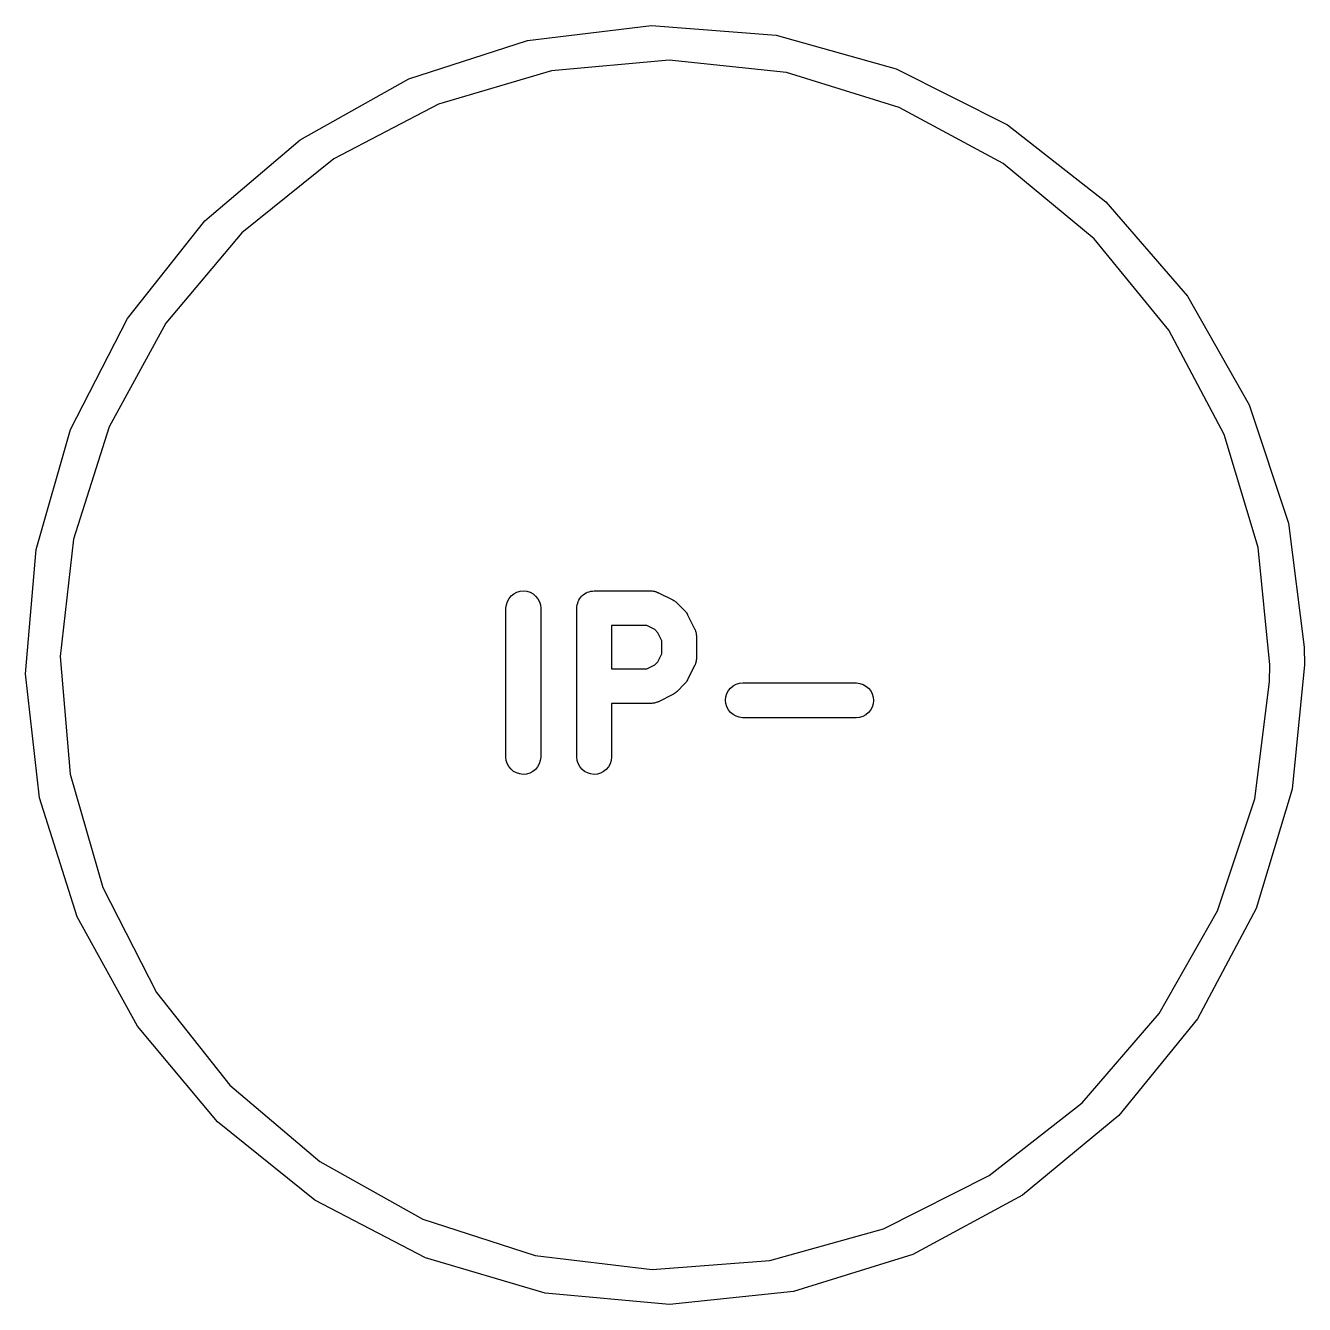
# Model space of a CAD drawing. Extents: x 1 to 169, y -122 to 5.
# Drawn here: x 1.42 to 6.58, y -6.58 to -1.42 of the extents above; entities that cross this region are included whole.
import ezdxf

# ---------------------------------------------------------------- set-up
doc = ezdxf.new("R2010")
doc.units = 0
doc.header["$MEASUREMENT"] = 0
doc.layers.add('BLACK', color=7, linetype='CONTINUOUS')

msp = doc.modelspace()

# ---------------------------------------------------------------- linework, layer by layer
at = {"layer": 'BLACK', "linetype": 'CONTINUOUS'}
for p, q in [((3.44598, -1.48019), (3.94597, -1.42057)), ((3.94597, -1.42057), (4.44801, -1.4592)), ((2.9671, -1.63578), (3.44598, -1.48019)), ((4.44801, -1.4592), (4.93299, -1.5946)), ((4.01703, -1.56006), (3.54279, -1.60322)), ((4.49063, -1.60984), (4.01703, -1.56006)), ((4.93299, -1.5946), (5.38243, -1.82163)), ((2.52756, -1.88143), (2.9671, -1.63578)), ((3.54279, -1.60322), (3.08596, -1.73767)), ((4.94554, -1.75065), (4.49063, -1.60984)), ((3.08596, -1.73767), (2.66395, -1.95829)), ((5.36443, -1.97715), (4.94554, -1.75065)), ((5.38243, -1.82163), (5.77922, -2.13164)), ((2.1441, -2.20778), (2.52756, -1.88143)), ((2.66395, -1.95829), (2.29282, -2.25669)), ((5.73135, -2.28069), (5.36443, -1.97715)), ((5.77922, -2.13164), (6.10823, -2.5128)), ((1.83134, -2.60239), (2.1441, -2.20778)), ((2.29282, -2.25669), (1.98672, -2.62148)), ((6.03233, -2.64972), (5.73135, -2.28069)), ((6.10823, -2.5128), (6.35695, -2.95062)), ((1.60118, -3.05024), (1.83134, -2.60239)), ((1.98672, -2.62148), (1.75731, -3.03878)), ((6.25589, -3.07019), (6.03233, -2.64972)), ((6.35695, -2.95062), (6.51588, -3.4284)), ((1.75731, -3.03878), (1.61332, -3.49269)), ((1.46239, -3.53426), (1.60118, -3.05024)), ((6.39353, -3.52607), (6.25589, -3.07019)), ((6.51588, -3.4284), (6.57899, -3.92796)), ((1.61332, -3.49269), (1.56024, -3.96593)), ((1.42025, -4.03602), (1.46239, -3.53426)), ((6.44, -4), (6.39353, -3.52607)), ((3.37959, -3.72141), (3.39024, -3.71285)), ((3.39024, -3.71285), (3.40235, -3.70652)), ((3.40235, -3.70652), (3.41545, -3.70267)), ((3.41545, -3.70267), (3.42906, -3.70143)), ((3.42906, -3.70143), (3.44265, -3.70286)), ((3.44265, -3.70286), (3.4557, -3.7069)), ((3.4557, -3.7069), (3.46771, -3.71339)), ((3.46771, -3.71339), (3.47824, -3.7221)), ((3.67048, -3.71726), (3.67555, -3.71312)), ((3.67555, -3.71312), (3.67576, -3.71301)), ((3.67576, -3.71301), (3.67596, -3.71285)), ((3.67596, -3.71285), (3.68185, -3.70977)), ((3.68185, -3.70977), (3.68761, -3.70671)), ((3.68761, -3.70671), (3.68784, -3.70664)), ((3.68784, -3.70664), (3.68806, -3.70652)), ((3.68806, -3.70652), (3.69439, -3.70466)), ((3.69439, -3.70466), (3.70069, -3.70276)), ((3.70069, -3.70276), (3.70093, -3.70274)), ((3.70093, -3.70274), (3.70117, -3.70267)), ((3.70117, -3.70267), (3.70769, -3.70207)), ((3.70769, -3.70207), (3.71428, -3.70143)), ((3.71428, -3.70143), (3.94286, -3.70143)), ((3.94286, -3.70143), (3.94383, -3.70144)), ((3.94383, -3.70144), (3.94588, -3.70166)), ((3.94588, -3.70166), (3.94794, -3.70161)), ((3.94794, -3.70161), (3.95266, -3.70242)), ((3.95266, -3.70242), (3.95741, -3.70296)), ((3.95741, -3.70296), (3.95937, -3.70358)), ((3.95937, -3.70358), (3.96141, -3.70393)), ((3.96141, -3.70393), (3.96588, -3.70564)), ((3.96588, -3.70564), (3.97043, -3.70709)), ((3.97043, -3.70709), (3.97224, -3.70808)), ((3.97224, -3.70808), (3.97416, -3.70882)), ((3.97416, -3.70882), (4.0313, -3.73739)), ((3.35858, -3.77045), (3.3601, -3.75687)), ((3.3601, -3.75687), (3.36423, -3.74385)), ((3.36423, -3.74385), (3.37081, -3.73188)), ((3.37081, -3.73188), (3.37959, -3.72141)), ((3.47824, -3.7221), (3.48687, -3.73269)), ((3.48687, -3.73269), (3.49329, -3.74475)), ((3.49329, -3.74475), (3.49724, -3.75783)), ((3.49724, -3.75783), (3.49857, -3.77143)), ((3.64429, -3.77045), (3.64503, -3.7639)), ((3.64503, -3.7639), (3.64572, -3.75735)), ((3.64572, -3.75735), (3.64579, -3.75712)), ((3.64579, -3.75712), (3.64581, -3.75687)), ((3.64581, -3.75687), (3.64784, -3.7505)), ((3.64784, -3.7505), (3.64975, -3.7443)), ((3.64975, -3.7443), (3.64987, -3.74409)), ((3.64987, -3.74409), (3.64995, -3.74385)), ((3.64995, -3.74385), (3.65311, -3.7381)), ((3.65311, -3.7381), (3.65625, -3.73228)), ((3.65625, -3.73228), (3.65641, -3.73209)), ((3.65641, -3.73209), (3.65653, -3.73188)), ((3.65653, -3.73188), (3.66074, -3.72686)), ((3.66074, -3.72686), (3.66496, -3.72176)), ((3.66496, -3.72176), (3.66515, -3.7216)), ((3.66515, -3.7216), (3.66531, -3.72141)), ((3.66531, -3.72141), (3.67048, -3.71726)), ((4.0313, -3.73739), (4.03217, -3.73783)), ((4.03217, -3.73783), (4.03547, -3.73997)), ((4.03547, -3.73997), (4.03894, -3.74183)), ((4.03894, -3.74183), (4.04119, -3.74368)), ((4.04119, -3.74368), (4.04364, -3.74527)), ((4.04364, -3.74527), (4.04646, -3.74801)), ((4.04646, -3.74801), (4.0495, -3.7505)), ((4.0495, -3.7505), (4.07807, -3.77907)), ((3.35857, -3.77143), (3.35858, -3.77045)), ((3.35857, -4.37143), (3.35857, -3.77143)), ((3.49857, -3.77143), (3.49857, -4.37143)), ((3.64428, -3.77143), (3.64429, -3.77095)), ((3.64428, -4.37143), (3.64428, -3.77143)), ((3.64429, -3.77092), (3.64429, -3.77045)), ((3.64429, -3.77094), (3.64429, -3.77092)), ((3.64429, -3.77095), (3.64429, -3.77094)), ((4.07807, -3.77907), (4.07875, -3.77977)), ((4.07875, -3.77977), (4.08121, -3.78284)), ((4.08121, -3.78284), (4.08391, -3.7857)), ((4.08391, -3.7857), (4.08546, -3.78817)), ((4.08546, -3.78817), (4.08728, -3.79044)), ((4.08728, -3.79044), (4.08908, -3.79393)), ((4.08908, -3.79393), (4.09118, -3.79727)), ((4.09118, -3.79727), (4.11975, -3.85441)), ((3.78428, -3.84143), (3.78428, -4.01571)), ((3.92633, -3.84143), (3.78428, -3.84143)), ((3.95853, -3.85753), (3.92633, -3.84143)), ((3.97104, -3.87004), (3.95853, -3.85753)), ((4.11975, -3.85441), (4.12018, -3.85529)), ((4.12018, -3.85529), (4.12089, -3.85722)), ((4.12089, -3.85722), (4.12186, -3.85904)), ((4.12186, -3.85904), (4.12324, -3.86363)), ((4.12324, -3.86363), (4.12489, -3.86811)), ((4.12489, -3.86811), (4.12521, -3.87014)), ((3.98714, -3.90224), (3.97104, -3.87004)), ((3.98714, -3.9549), (3.98714, -3.90224)), ((4.12521, -3.87014), (4.12581, -3.87212)), ((4.12581, -3.87212), (4.12628, -3.87689)), ((4.12628, -3.87689), (4.12702, -3.88161)), ((4.12702, -3.88161), (4.12694, -3.88366)), ((4.12694, -3.88366), (4.12714, -3.88571)), ((4.12714, -3.88571), (4.12714, -3.97143)), ((1.56024, -3.96593), (1.60009, -4.44047)), ((3.97104, -3.98711), (3.98714, -3.9549)), ((4.12713, -3.9724), (4.1269, -3.97445)), ((4.12714, -3.97143), (4.12713, -3.9724)), ((6.57899, -3.92796), (6.58, -4)), ((3.78428, -4.01571), (3.92633, -4.01571)), ((3.92633, -4.01571), (3.95853, -3.99961)), ((3.95853, -3.99961), (3.97104, -3.98711)), ((4.11975, -4.00273), (4.09118, -4.05988)), ((4.12049, -4.00081), (4.11975, -4.00273)), ((4.12148, -3.999), (4.12049, -4.00081)), ((4.12293, -3.99444), (4.12148, -3.999)), ((4.12464, -3.98997), (4.12293, -3.99444)), ((4.12499, -3.98794), (4.12464, -3.98997)), ((4.12561, -3.98598), (4.12499, -3.98794)), ((4.12615, -3.98123), (4.12561, -3.98598)), ((4.12696, -3.97651), (4.12615, -3.98123)), ((4.1269, -3.97445), (4.12696, -3.97651)), ((6.43905, -4.06813), (6.44, -4)), ((6.58, -4), (6.53086, -4.50113)), ((1.47638, -4.53641), (1.42025, -4.03602)), ((4.08056, -4.07503), (4.07807, -4.07807)), ((4.0833, -4.07221), (4.08056, -4.07503)), ((4.08489, -4.06976), (4.0833, -4.07221)), ((4.08674, -4.06751), (4.08489, -4.06976)), ((4.0886, -4.06404), (4.08674, -4.06751)), ((4.09074, -4.06075), (4.0886, -4.06404)), ((4.09118, -4.05988), (4.09074, -4.06075)), ((4.28761, -4.07814), (4.30069, -4.07419)), ((4.30069, -4.07419), (4.31428, -4.07286)), ((4.31428, -4.07286), (4.77143, -4.07286)), ((4.77143, -4.07286), (4.77241, -4.07286)), ((4.77241, -4.07286), (4.78598, -4.07439)), ((4.78598, -4.07439), (4.799, -4.07852)), ((6.37936, -4.54058), (6.43905, -4.06813)), ((4.0313, -4.11975), (3.97416, -4.14832)), ((4.03464, -4.11766), (4.0313, -4.11975)), ((4.03812, -4.11585), (4.03464, -4.11766)), ((4.0404, -4.11403), (4.03812, -4.11585)), ((4.04287, -4.11248), (4.0404, -4.11403)), ((4.04573, -4.10978), (4.04287, -4.11248)), ((4.0488, -4.10733), (4.04573, -4.10978)), ((4.0495, -4.10664), (4.0488, -4.10733)), ((4.07807, -4.07807), (4.0495, -4.10664)), ((4.24571, -4.12878), (4.24975, -4.11573)), ((4.24975, -4.11573), (4.25625, -4.10371)), ((4.25625, -4.10371), (4.26496, -4.09319)), ((4.26496, -4.09319), (4.27555, -4.08455)), ((4.27555, -4.08455), (4.28761, -4.07814)), ((4.799, -4.07852), (4.81098, -4.0851)), ((4.81098, -4.0851), (4.82144, -4.09388)), ((4.82144, -4.09388), (4.83, -4.10453)), ((4.83, -4.10453), (4.83633, -4.11663)), ((4.83633, -4.11663), (4.84019, -4.12974)), ((3.94286, -4.15571), (3.78428, -4.15571)), ((3.78428, -4.15571), (3.78428, -4.37143)), ((3.94491, -4.15551), (3.94286, -4.15571)), ((3.94697, -4.15559), (3.94491, -4.15551)), ((3.95169, -4.15485), (3.94697, -4.15559)), ((3.95645, -4.15438), (3.95169, -4.15485)), ((3.95843, -4.15379), (3.95645, -4.15438)), ((3.96046, -4.15346), (3.95843, -4.15379)), ((3.96495, -4.15182), (3.96046, -4.15346)), ((3.96953, -4.15043), (3.96495, -4.15182)), ((3.97135, -4.14946), (3.96953, -4.15043)), ((3.97329, -4.14875), (3.97135, -4.14946)), ((3.97416, -4.14832), (3.97329, -4.14875)), ((4.24429, -4.14237), (4.24571, -4.12878)), ((4.24552, -4.15597), (4.24429, -4.14237)), ((4.24938, -4.16908), (4.24552, -4.15597)), ((4.25571, -4.18119), (4.24938, -4.16908)), ((4.83596, -4.16998), (4.82946, -4.182)), ((4.84, -4.15693), (4.83596, -4.16998)), ((4.84143, -4.14335), (4.84, -4.15693)), ((4.84019, -4.12974), (4.84143, -4.14335)), ((4.26427, -4.19183), (4.25571, -4.18119)), ((4.27474, -4.20061), (4.26427, -4.19183)), ((4.28671, -4.2072), (4.27474, -4.20061)), ((4.29973, -4.21133), (4.28671, -4.2072)), ((4.31331, -4.21285), (4.29973, -4.21133)), ((4.31428, -4.21286), (4.31331, -4.21285)), ((4.77143, -4.21286), (4.31428, -4.21286)), ((4.78502, -4.21152), (4.77143, -4.21286)), ((4.7981, -4.20757), (4.78502, -4.21152)), ((4.81016, -4.20116), (4.7981, -4.20757)), ((4.82075, -4.19253), (4.81016, -4.20116)), ((4.82946, -4.182), (4.82075, -4.19253)), ((3.3599, -4.38502), (3.35857, -4.37143)), ((3.36385, -4.3981), (3.3599, -4.38502)), ((3.49856, -4.3724), (3.49704, -4.38598)), ((3.49857, -4.37143), (3.49856, -4.3724)), ((3.64562, -4.38502), (3.64428, -4.37143)), ((3.64957, -4.3981), (3.64562, -4.38502)), ((3.78428, -4.3724), (3.78275, -4.38598)), ((3.78428, -4.37143), (3.78428, -4.3724)), ((3.37027, -4.41017), (3.36385, -4.3981)), ((3.3789, -4.42075), (3.37027, -4.41017)), ((3.38943, -4.42946), (3.3789, -4.42075)), ((3.40144, -4.43596), (3.38943, -4.42946)), ((3.4145, -4.44), (3.40144, -4.43596)), ((3.45479, -4.43633), (3.44169, -4.44019)), ((3.4669, -4.43), (3.45479, -4.43633)), ((3.47755, -4.42144), (3.4669, -4.43)), ((3.48633, -4.41098), (3.47755, -4.42144)), ((3.49291, -4.399), (3.48633, -4.41098)), ((3.49704, -4.38598), (3.49291, -4.399)), ((3.65598, -4.41017), (3.64957, -4.3981)), ((3.66461, -4.42075), (3.65598, -4.41017)), ((3.67514, -4.42946), (3.66461, -4.42075)), ((3.68716, -4.43596), (3.67514, -4.42946)), ((3.70021, -4.44), (3.68716, -4.43596)), ((3.74051, -4.43633), (3.7274, -4.44019)), ((3.75261, -4.43), (3.74051, -4.43633)), ((3.76326, -4.42144), (3.75261, -4.43)), ((3.77204, -4.41098), (3.76326, -4.42144)), ((3.77862, -4.399), (3.77204, -4.41098)), ((3.78275, -4.38598), (3.77862, -4.399)), ((1.60009, -4.44047), (1.73134, -4.89822)), ((3.42808, -4.44143), (3.4145, -4.44)), ((3.44169, -4.44019), (3.42808, -4.44143)), ((3.7138, -4.44143), (3.70021, -4.44)), ((3.7274, -4.44019), (3.7138, -4.44143)), ((1.62863, -5.01637), (1.47638, -4.53641)), ((6.53086, -4.50113), (6.38533, -4.98316)), ((6.22905, -4.99244), (6.37936, -4.54058)), ((1.73134, -4.89822), (1.94902, -5.32177)), ((5.99383, -5.40649), (6.22905, -4.99244)), ((6.38533, -4.98316), (6.14894, -5.42775)), ((1.87121, -5.45761), (1.62863, -5.01637)), ((1.94902, -5.32177), (2.24481, -5.69497)), ((5.68267, -5.76698), (5.99383, -5.40649)), ((2.19487, -5.84334), (1.87121, -5.45761)), ((6.14894, -5.42775), (5.83069, -5.81796)), ((2.24481, -5.69497), (2.60746, -6.0036)), ((5.30742, -6.06016), (5.68267, -5.76698)), ((5.83069, -5.81796), (5.44272, -6.13892)), ((2.58729, -6.15885), (2.19487, -5.84334)), ((2.60746, -6.0036), (3.02315, -6.23592)), ((4.88236, -6.27487), (5.30742, -6.06016)), ((5.44272, -6.13892), (4.99979, -6.37841)), ((3.03351, -6.39213), (2.58729, -6.15885)), ((3.02315, -6.23592), (3.47605, -6.38308)), ((4.4237, -6.40293), (4.88236, -6.27487)), ((3.51656, -6.5343), (3.03351, -6.39213)), ((3.47605, -6.38308), (3.9489, -6.43946)), ((4.99979, -6.37841), (4.51878, -6.5273)), ((3.9489, -6.43946), (4.4237, -6.40293)), ((4.01801, -6.57994), (3.51656, -6.5343)), ((4.51878, -6.5273), (4.01801, -6.57994))]:
    msp.add_line(p, q, dxfattribs=at)

doc.saveas('drawing.dxf')
